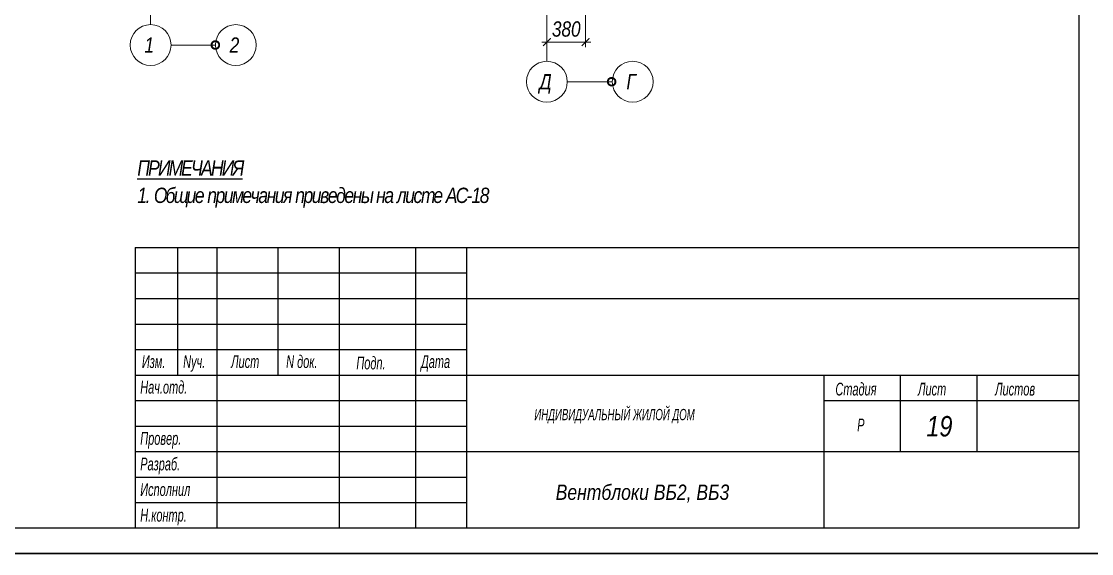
# Model space of a CAD drawing. Header units: millimetres. Extents: x 1582001 to 3303937, y 226471 to 491235.
# Drawn here: x 1728773 to 1749751, y 320955 to 331386 of the extents above; entities that cross this region are included whole.
import ezdxf
from ezdxf.enums import TextEntityAlignment as Align

# ---------------------------------------------------------------- set-up
doc = ezdxf.new("R2010")
doc.units = ezdxf.units.MM
doc.linetypes.add('CENTER', pattern=[50.8, 31.75, -6.35, 6.35, -6.35])
doc.linetypes.add('DASHDOT', pattern=[25.4, 12.7, -6.35, 0, -6.35])
doc.layers.get('Defpoints').update_dxf_attribs({"color": 255, "lineweight": 30})
doc.layers.add('Spezifikazia', color=250, linetype='Continuous')
doc.layers.add('Формуляр', color=138, linetype='Continuous')
doc.layers.add('Оси', color=251, linetype='CENTER', lineweight=9)
doc.layers.add('Размеры', color=7, linetype='Continuous', lineweight=18)
doc.styles.add('GOST 2.304', font='ARIALNI.TTF', dxfattribs={"width": 0.98, "height": 300})
doc.styles.add('STYLE1', font='ARIALNI.TTF', dxfattribs={"height": 300})
doc.styles.add('стиль1', font='ARIALNI.TTF', dxfattribs={"width": 0.98, "height": 300})
doc.dimstyles.new('50', dxfattribs={"dimtxt": 270, "dimasz": 150, "dimexe": 100, "dimexo": 100, "dimgap": 100, "dimtad": 1, "dimdec": 0, "dimlfac": 0.5, "dimzin": 0, "dimdsep": 46, "dimtxsty": 'стиль1', "dimblk": 'ARCHTICK', "dimcen": 0, "dimdle": 100, "dimclrd": 256, "dimclre": 256, "dimclrt": 256, "dimadec": 0, "dimazin": 0, "dimtfac": 1, "dimtdec": 0, "dimtix": 1, "dimtmove": 1, "dimatfit": 0, "dimldrblk": 'DOTSMALL', "dimfxl": 0, "dimtolj": 1, "dimtzin": 0, "dimlwd": -1, "dimlwe": -1, "dimarcsym": 0})

# ---------------------------------------------------------------- blocks, each defined once
blk = doc.blocks.new('_ArchTick')
at = {"color": 0, "linetype": 'ByBlock', "const_width": 0.15}
blk.add_lwpolyline([(-0.5, -0.5), (0.5, 0.5)], dxfattribs=at)
blk = doc.blocks.new('*D977')
at = {"layer": 'Defpoints', "color": 0, "lineweight": -3, "ltscale": 100, "transparency": 16777216}
for p in [(1739833, 333042), (1739073, 332184), (1739833, 330982)]:
    blk.add_point(p, dxfattribs=at)
at = {"layer": 'Размеры', "ltscale": 100, "transparency": 16777216}
for p, q in [((1739833, 332942), (1739833, 330882)), ((1739073, 332084), (1739073, 330882)), ((1738973, 330982), (1739933, 330982))]:
    blk.add_line(p, q, dxfattribs=at)
at = {"layer": 'Размеры', "ltscale": 100, "transparency": 16777216, "xscale": 150, "yscale": 150, "zscale": 150, "rotation": 180}
blk.add_blockref('_ArchTick', (1739073, 330982), dxfattribs=at)
at = {"layer": 'Размеры', "ltscale": 100, "transparency": 16777216, "xscale": 150, "yscale": 150, "zscale": 150}
blk.add_blockref('_ArchTick', (1739833, 330982), dxfattribs=at)
at = {"layer": 'Размеры', "ltscale": 100, "transparency": 16777216, "insert": (1739453, 331235), "char_height": 300, "attachment_point": 5, "style": 'стиль1'}
blk.add_mtext('\\A1;380', dxfattribs=at)
blk = doc.blocks.new('_DotSmall')
at = {"color": 0, "linetype": 'ByBlock', "const_width": 0.5}
blk.add_lwpolyline([(-0.0625, 0, 1), (0.0625, 0, 1)], format="xyb", close=True, dxfattribs=at)

msp = doc.modelspace()

# ---------------------------------------------------------------- linework, layer by layer
at = {"layer": 'Оси', "linetype": 'DASHDOT', "ltscale": 50}
msp.add_line((1739073.1, 330603.8), (1739073.1, 340075.3), dxfattribs=at)
at = {"layer": 'Оси', "ltscale": 20}
msp.add_line((1731305.6, 336029.6), (1731305.6, 331323.4), dxfattribs=at)
at = {"layer": 'Оси', "linetype": 'Continuous'}
for centre in [(1731305.6, 330923.4), (1732976.1, 330923.4), (1739073.1, 330203.8), (1740755.9, 330203.8)]:
    msp.add_circle(centre, 400, dxfattribs=at)
at = {"layer": 'Формуляр', "color": 0}
for p, q in [((1731000.6, 326955), (1731000.6, 321455)), ((1731000.6, 326955), (1749500.6, 326955)), ((1731832.5, 326955), (1731832.5, 324455)), ((1732600.6, 326955), (1732600.6, 321455)), ((1733800.6, 326955), (1733800.6, 324455)), ((1735000.6, 326955), (1735000.6, 321455)), ((1736500.6, 326955), (1736500.6, 321455)), ((1737500.6, 326955), (1737500.6, 321455)), ((1731000.6, 326455), (1737500.6, 326455)), ((1731000.6, 325955), (1749500.6, 325955)), ((1731000.6, 325455), (1737500.6, 325455)), ((1731000.6, 324955), (1737500.6, 324955)), ((1731000.6, 324455), (1749500.6, 324455)), ((1744500.6, 324455), (1744500.6, 321455)), ((1746000.6, 324455), (1746000.6, 322955)), ((1747500.6, 324455), (1747500.6, 322955)), ((1731000.6, 323955), (1737500.6, 323955)), ((1744500.6, 323955), (1749500.6, 323955)), ((1731000.6, 323455), (1737500.6, 323455)), ((1731000.6, 322955), (1737500.6, 322955)), ((1737500.6, 322955), (1749500.6, 322955)), ((1731000.6, 322455), (1737500.6, 322455)), ((1731000.6, 321955), (1737500.6, 321955))]:
    msp.add_line(p, q, dxfattribs=at)
at = {"layer": 'Формуляр'}
msp.add_lwpolyline([(1708000.7, 350654.9), (1750000.6, 350654.9), (1750000.6, 320955), (1708000.7, 320955)], close=True, dxfattribs=at)
at = {"layer": 'Формуляр', "color": 0}
for points in [[(1710000.7, 321455), (1710000.7, 350144.9), (1749500.6, 350144.9), (1749500.6, 321455)], [(1708000.7, 320955), (1750000.6, 320955), (1750000.6, 291255.1), (1708000.7, 291255.1)]]:
    msp.add_lwpolyline(points, close=True, dxfattribs=at)

# ---------------------------------------------------------------- texts
at = {"color": 135, "linetype": 'ByBlock', "insert": (1731045.3, 328662.9), "char_height": 300, "width": 18878.508, "attachment_point": 1, "line_spacing_factor": 1.071429, "style": 'STYLE1'}
msp.add_mtext('{\\T0.85;\\L\\C256;ПРИМЕЧАНИЯ\\l\\C135;\\P\\C0;1. Общие примечания приведены на листе АС-18}', dxfattribs=at)
at = {"layer": 'Spezifikazia', "color": 0, "ltscale": 200, "style": 'STYLE1'}
for s, insert, char_height, width, attachment_point in [('19', (1746767.5, 323448.4), 400, 13610.905, 5), ('Вентблоки ВБ2, ВБ3', (1740947.2, 322308), 300, 6888.134, 2)]:
    msp.add_mtext(s, dxfattribs=dict(at, insert=insert, char_height=char_height, width=width, attachment_point=attachment_point))
at = {"layer": 'Оси', "linetype": 'Continuous', "ltscale": 100, "style": 'GOST 2.304'}
for s, p in [('1', (1731279.3, 330923.4)), ('2', (1732949.8, 330923.4)), ('Д', (1739046.7, 330203.8)), ('Г', (1740729.6, 330203.8))]:
    msp.add_text(s, height=297.2, dxfattribs=at).set_placement(p, align=Align.MIDDLE_CENTER)
at = {"layer": 'Формуляр', "color": 0, "style": 'STYLE1', "width": 0.75}
for s, height, p in [('Изм.', 250, (1731134.8, 324593)), ('Nуч.', 250, (1731944.2, 324593)), ('Лист', 250, (1732883.7, 324593)), ('N док.', 250, (1733963, 324593)), ('Подп.', 250, (1735339.1, 324566.1)), ('Дата', 250, (1736607.3, 324593)), ('Нач.отд.', 250, (1731102.9, 324091.4)), ('Стадия', 250, (1744728.9, 324054.2)), ('Лист', 250, (1746347.9, 324054.2)), ('Листов', 250, (1747858.9, 324054.2)), ('ИНДИВИДУАЛЬНЫЙ ЖИЛОЙ ДОМ', 220, (1738827.8, 323570)), ('Р', 250, (1745156.6, 323352.2)), ('Провер.', 250, (1731102.9, 323088.1)), ('Разраб.', 250, (1731102.9, 322586.4)), ('Исполнил', 250, (1731102.9, 322084.8)), ('Н.контр.', 250, (1731102.9, 321583.1))]:
    msp.add_text(s, height=height, dxfattribs=at).set_placement(p)

# ---------------------------------------------------------------- dimensions: what is measured, and where the dimension line sits
at = {"layer": 'Размеры', "ltscale": 100}
dim = msp.add_linear_dim(base=(1739833.1, 330982), p1=(1739073.1, 332184.2), p2=(1739833.1, 333042.2), dimstyle='50', dxfattribs=at)
dim.commit()
dim.dimension.update_dxf_attribs({"geometry": '*D977', "text_midpoint": (1739453.1, 331235.2)})

# ---------------------------------------------------------------- leaders
at = {"layer": 'Оси', "linetype": 'Continuous'}
for points in [[(1732574.8, 330923.4), (1731705.6, 330923.4)], [(1740342.2, 330203.8), (1739473.1, 330203.8)]]:
    msp.add_leader(points, dimstyle='50', override={"dimasz": 300, "dimgap": 100, "dimtad": 0}, dxfattribs=at)

doc.saveas('drawing.dxf')
